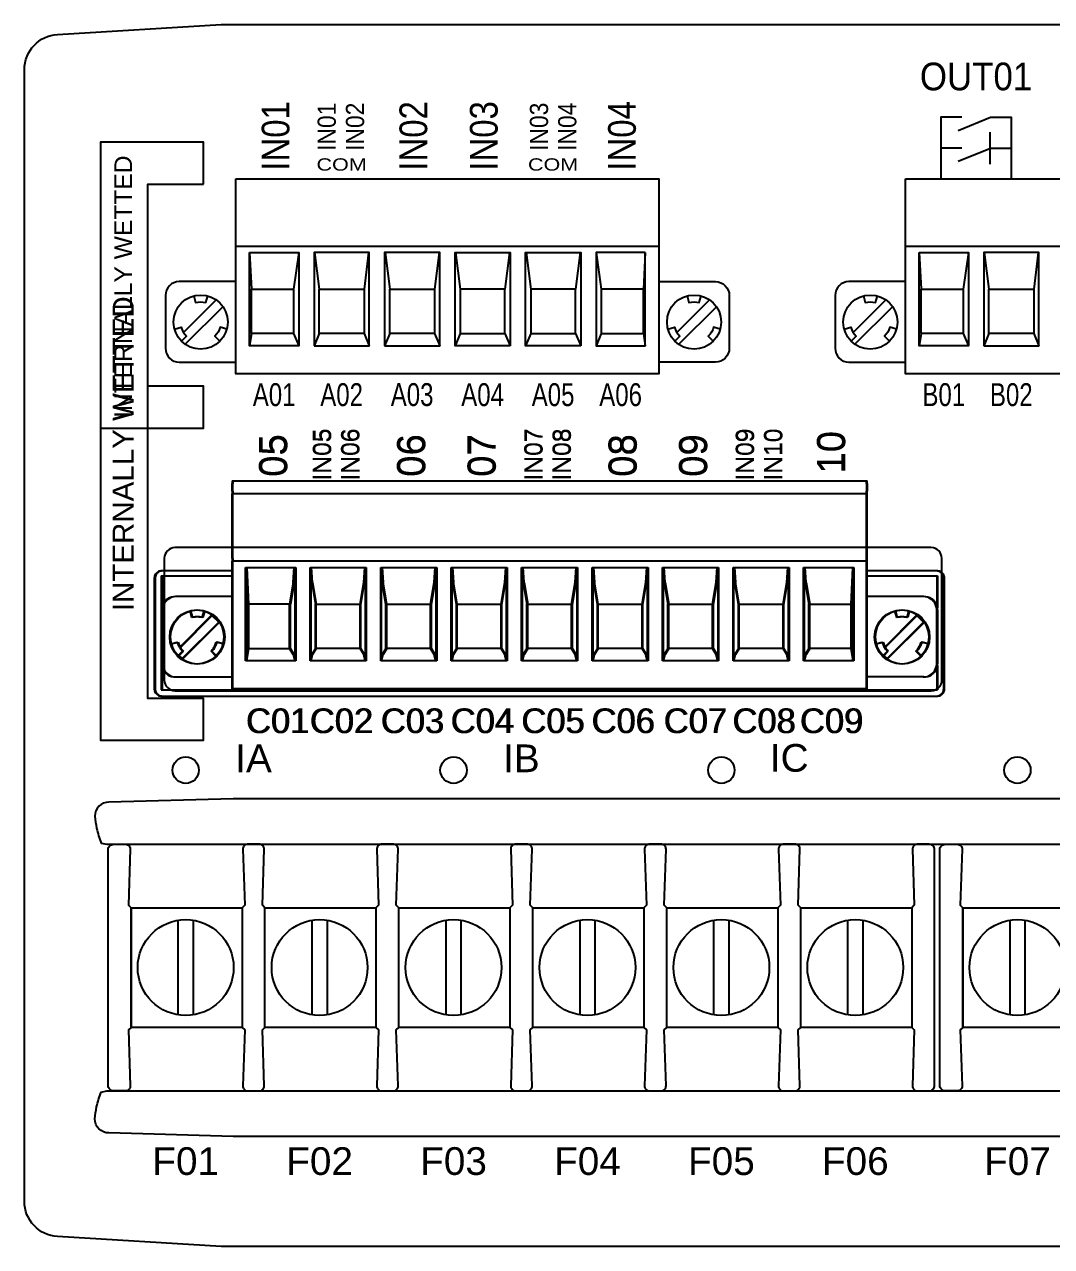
# Model space of a CAD drawing. Extents: x 0.5 to 35.5, y 0.5 to 23.5.
# Drawn here: x 24.722 to 27.636, y 6.378 to 9.848 of the extents above; entities that cross this region are included whole.
import ezdxf
from ezdxf.enums import TextEntityAlignment as Align

# ---------------------------------------------------------------- set-up
doc = ezdxf.new("R2010")
doc.units = 0
doc.header["$MEASUREMENT"] = 0
for name, color, linetype in [('4_1__00__INTERNAL', 7, 'CONTINUOUS'), ('4_2__01__INTERNAL___6__INP', 7, 'CONTINUOUS'), ('4_3__10__EXTERNAL_UNIVERSA', 7, 'CONTINUOUS'), ('4_4__11__EXTERNAL_UNIVERSA', 7, 'CONTINUOUS'), ('6_0_____DWG_', 7, 'CONTINUOUS')]:
    doc.layers.add(name, color=color, linetype=linetype)
doc.styles.add('ARIAL', font='arial.ttf')

msp = doc.modelspace()

# ---------------------------------------------------------------- linework, layer by layer
at = {"layer": '4_1__00__INTERNAL'}
msp.add_lwpolyline([(25.2296, 9.3952), (25.2296, 9.5138), (24.9381, 9.5138), (24.9381, 8.7022), (25.2296, 8.7022), (25.2296, 8.8208), (25.0718, 8.8208), (25.0718, 9.3952), (25.2296, 9.3952)], dxfattribs=at)
msp.add_lwpolyline([(27.3251, 7.9864), (27.3251, 8.3328, 0.39801), (27.2951, 8.3628), (25.1488, 8.3628, 0.414214), (25.1188, 8.3328), (25.1188, 7.9864, 0.414214), (25.1488, 7.9565), (27.2951, 7.9565, 0.414214), (27.3251, 7.9864, -4.153663)], format="xyb", dxfattribs=at)
at = {"layer": '4_2__01__INTERNAL___6__INP'}
for points in [[(25.2296, 9.3952), (25.2296, 9.5138), (24.9381, 9.5138), (24.9381, 7.8159), (25.2296, 7.8159), (25.2296, 7.9345), (25.0718, 7.9345), (25.0718, 9.3952), (25.2296, 9.3952)], [(25.3109, 8.5528), (25.3109, 8.5453)], [(25.3109, 8.5528), (27.1109, 8.5528)], [(25.3109, 8.5233), (25.3109, 8.5453)], [(27.1109, 8.5453), (27.1109, 8.5528)], [(27.1109, 8.5453), (27.1109, 8.5233)], [(25.3109, 8.5233), (25.3109, 8.5155)], [(25.3109, 8.3323), (25.3109, 8.5155)], [(27.1109, 8.5155), (25.3109, 8.5155)], [(27.1109, 8.5155), (27.1109, 8.5233)], [(27.1109, 8.3323), (27.1109, 8.5155)], [(25.3109, 8.3323), (25.3109, 8.3245)], [(27.1109, 8.3245), (27.1109, 8.3323)], [(25.1103, 8.2965), (25.1073, 8.2962), (25.1045, 8.2956), (25.1019, 8.2946), (25.0994, 8.2932), (25.0972, 8.2915), (25.0952, 8.2896), (25.0935, 8.2873), (25.0922, 8.2849), (25.0911, 8.2822), (25.0905, 8.2794), (25.0903, 8.2765)], [(25.3109, 8.2965), (25.1103, 8.2965)], [(25.3109, 7.9623), (25.3109, 8.3245)], [(27.1109, 8.3245), (25.3109, 8.3245)], [(25.3495, 8.3067), (25.4891, 8.3067)], [(25.3495, 8.0417), (25.3495, 8.3067)], [(25.3505, 8.3067), (25.3548, 8.2024)], [(25.4847, 8.2641), (25.4875, 8.3067)], [(25.4891, 8.3067), (25.4891, 8.0417)], [(25.5327, 8.0417), (25.5327, 8.3067)], [(25.5327, 8.3067), (25.6891, 8.3067)], [(25.5371, 8.2641), (25.5343, 8.3067)], [(25.6847, 8.2641), (25.6875, 8.3067)], [(25.6891, 8.3067), (25.6891, 8.0417)], [(25.7327, 8.3067), (25.8891, 8.3067)], [(25.7327, 8.0417), (25.7327, 8.3067)], [(25.7343, 8.3067), (25.7371, 8.2641)], [(25.8847, 8.2641), (25.8875, 8.3067)], [(25.8891, 8.3067), (25.8891, 8.0417)], [(25.9327, 8.3067), (26.0891, 8.3067)], [(25.9327, 8.0417), (25.9327, 8.3067)], [(25.9343, 8.3067), (25.9371, 8.2641)], [(26.0847, 8.2641), (26.0875, 8.3067)], [(26.0891, 8.3067), (26.0891, 8.0417)], [(26.1327, 8.0417), (26.1327, 8.3067)], [(26.1327, 8.3067), (26.2891, 8.3067)], [(26.1371, 8.2641), (26.1343, 8.3067)], [(26.2847, 8.2641), (26.2875, 8.3067)], [(26.2891, 8.3067), (26.2891, 8.0417)], [(26.3327, 8.3067), (26.4891, 8.3067)], [(26.3327, 8.0417), (26.3327, 8.3067)], [(26.3343, 8.3067), (26.3371, 8.2641)], [(26.4847, 8.2641), (26.4875, 8.3067)], [(26.4891, 8.3067), (26.4891, 8.0417)], [(26.5327, 8.0417), (26.5327, 8.3067)], [(26.5327, 8.3067), (26.6891, 8.3067)], [(26.5371, 8.2641), (26.5343, 8.3067)], [(26.6847, 8.2641), (26.6875, 8.3067)], [(26.6891, 8.3067), (26.6891, 8.0417)], [(26.7327, 8.3067), (26.8891, 8.3067)], [(26.7327, 8.0417), (26.7327, 8.3067)], [(26.7343, 8.3067), (26.7371, 8.2641)], [(26.8847, 8.2641), (26.8875, 8.3067)], [(26.8891, 8.3067), (26.8891, 8.0417)], [(26.9327, 8.0417), (26.9327, 8.3067)], [(26.9327, 8.3067), (27.0723, 8.3067)], [(26.9371, 8.2641), (26.9343, 8.3067)], [(27.0713, 8.3067), (27.067, 8.2024)], [(27.0723, 8.3067), (27.0723, 8.0417)], [(27.1109, 7.9623), (27.1109, 8.3245)], [(27.3103, 8.2965), (27.1109, 8.2965)], [(27.3303, 8.2765), (27.3301, 8.2794), (27.3294, 8.2822), (27.3284, 8.2849), (27.3271, 8.2873), (27.3254, 8.2896), (27.3234, 8.2915), (27.3212, 8.2932), (27.3187, 8.2946), (27.3161, 8.2956), (27.3133, 8.2962), (27.3103, 8.2965)], [(25.0903, 8.2765), (25.0903, 7.9614)], [(25.1103, 8.2832), (25.1103, 7.9592)], [(25.1103, 8.2832), (25.3109, 8.2832)], [(25.4847, 8.2641), (25.4743, 8.2024)], [(25.5371, 8.2641), (25.5475, 8.2024)], [(25.6743, 8.2024), (25.6847, 8.2641)], [(25.7475, 8.2024), (25.7371, 8.2641)], [(25.8743, 8.2024), (25.8847, 8.2641)], [(25.9475, 8.2024), (25.9371, 8.2641)], [(26.0743, 8.2024), (26.0847, 8.2641)], [(26.1371, 8.2641), (26.1475, 8.2024)], [(26.2743, 8.2024), (26.2847, 8.2641)], [(26.3475, 8.2024), (26.3371, 8.2641)], [(26.4743, 8.2024), (26.4847, 8.2641)], [(26.5371, 8.2641), (26.5475, 8.2024)], [(26.6743, 8.2024), (26.6847, 8.2641)], [(26.7475, 8.2024), (26.7371, 8.2641)], [(26.8743, 8.2024), (26.8847, 8.2641)], [(26.9371, 8.2641), (26.9475, 8.2024)], [(27.1109, 8.2832), (27.3103, 8.2832)], [(27.3103, 8.2832), (27.3103, 8.1914)], [(27.3303, 7.9614), (27.3303, 8.2765)], [(25.1503, 8.2239), (25.1445, 8.2234), (25.1389, 8.2222), (25.1337, 8.2202), (25.1288, 8.2175), (25.1244, 8.2142), (25.1206, 8.2103), (25.1172, 8.2059), (25.1146, 8.2011), (25.1126, 8.1959), (25.1113, 8.1903), (25.1109, 8.1845)], [(25.3109, 8.2239), (25.1503, 8.2239)], [(25.3548, 8.2024), (25.3548, 8.0764)], [(25.4743, 8.2024), (25.3548, 8.2024)], [(25.4743, 8.0764), (25.4743, 8.2024)], [(25.5475, 8.2024), (25.6743, 8.2024)], [(25.5475, 8.0764), (25.5475, 8.2024)], [(25.6743, 8.0764), (25.6743, 8.2024)], [(25.7475, 8.2024), (25.8743, 8.2024)], [(25.7475, 8.0764), (25.7475, 8.2024)], [(25.8743, 8.0764), (25.8743, 8.2024)], [(25.9475, 8.2024), (26.0743, 8.2024)], [(25.9475, 8.0764), (25.9475, 8.2024)], [(26.0743, 8.0764), (26.0743, 8.2024)], [(26.1475, 8.2024), (26.2743, 8.2024)], [(26.1475, 8.0764), (26.1475, 8.2024)], [(26.2743, 8.0764), (26.2743, 8.2024)], [(26.3475, 8.2024), (26.4743, 8.2024)], [(26.3475, 8.0764), (26.3475, 8.2024)], [(26.4743, 8.0764), (26.4743, 8.2024)], [(26.5475, 8.2024), (26.6743, 8.2024)], [(26.5475, 8.0764), (26.5475, 8.2024)], [(26.6743, 8.0764), (26.6743, 8.2024)], [(26.7475, 8.2024), (26.8743, 8.2024)], [(26.7475, 8.0764), (26.7475, 8.2024)], [(26.8743, 8.0764), (26.8743, 8.2024)], [(26.9475, 8.2024), (27.067, 8.2024)], [(26.9475, 8.0764), (26.9475, 8.2024)], [(27.067, 8.2024), (27.067, 8.0764)], [(27.2715, 8.2239), (27.1109, 8.2239)], [(27.3109, 8.1845), (27.3105, 8.1903), (27.3092, 8.1959), (27.3072, 8.2011), (27.3046, 8.2059), (27.3012, 8.2103), (27.2974, 8.2142), (27.293, 8.2175), (27.2881, 8.2202), (27.2829, 8.2222), (27.2774, 8.2234), (27.2715, 8.2239)], [(25.1109, 8.1845), (25.1109, 8.0349)], [(25.162, 8.0797), (25.2531, 8.1708), (25.2733, 8.1508), (25.1685, 8.0475), (25.158, 8.0562)], [(25.191, 8.1833), (25.1961, 8.1645)], [(25.2257, 8.1642), (25.223, 8.1649), (25.2204, 8.1654), (25.2177, 8.1658), (25.215, 8.1661), (25.2123, 8.1662), (25.2096, 8.1662), (25.2068, 8.1661), (25.2041, 8.1658), (25.2014, 8.1654), (25.1988, 8.1649), (25.1961, 8.1642)], [(25.2308, 8.1833), (25.2257, 8.1644)], [(27.162, 8.0797), (27.2531, 8.1708), (27.2733, 8.1508), (27.1685, 8.0475), (27.158, 8.0562)], [(27.191, 8.1833), (27.1961, 8.1645)], [(27.2257, 8.1642), (27.223, 8.1649), (27.2204, 8.1654), (27.2177, 8.1658), (27.215, 8.1661), (27.2123, 8.1662), (27.2096, 8.1662), (27.2068, 8.1661), (27.2041, 8.1658), (27.2014, 8.1654), (27.1988, 8.1649), (27.1961, 8.1642)], [(27.2308, 8.1833), (27.2257, 8.1644)], [(27.3109, 8.0349), (27.3109, 8.1845)], [(25.1367, 8.0892), (25.1556, 8.0943)], [(25.1558, 8.0943), (25.1565, 8.0917), (25.1574, 8.0891), (25.1584, 8.0866), (25.1596, 8.0842), (25.1608, 8.0818), (25.1622, 8.0794), (25.1636, 8.0771), (25.1652, 8.0749), (25.1669, 8.0728), (25.1686, 8.0707), (25.1705, 8.0688)], [(25.2513, 8.0688), (25.2532, 8.0707), (25.2549, 8.0728), (25.2566, 8.0749), (25.2582, 8.0771), (25.2597, 8.0794), (25.261, 8.0817), (25.2622, 8.0842), (25.2634, 8.0866), (25.2644, 8.0891), (25.2653, 8.0917), (25.266, 8.0943)], [(25.2851, 8.0892), (25.2663, 8.0943)], [(27.1367, 8.0892), (27.1556, 8.0943)], [(27.1558, 8.0943), (27.1565, 8.0917), (27.1574, 8.0891), (27.1584, 8.0866), (27.1596, 8.0842), (27.1608, 8.0818), (27.1622, 8.0794), (27.1636, 8.0771), (27.1652, 8.0749), (27.1669, 8.0728), (27.1686, 8.0707), (27.1705, 8.0688)], [(27.2513, 8.0688), (27.2532, 8.0707), (27.2549, 8.0728), (27.2566, 8.0749), (27.2582, 8.0771), (27.2597, 8.0794), (27.261, 8.0817), (27.2622, 8.0842), (27.2634, 8.0866), (27.2644, 8.0891), (27.2653, 8.0917), (27.266, 8.0943)], [(27.2851, 8.0892), (27.2663, 8.0943)], [(25.1566, 8.0548), (25.1704, 8.0686)], [(25.2652, 8.0548), (25.2514, 8.0686)], [(25.3548, 8.0764), (25.3495, 8.0417)], [(25.3548, 8.0764), (25.4743, 8.0764)], [(25.4847, 8.0598), (25.4743, 8.0764)], [(25.4847, 8.0598), (25.4891, 8.0417)], [(25.5327, 8.0417), (25.5371, 8.0598)], [(25.5475, 8.0764), (25.5371, 8.0598)], [(25.6743, 8.0764), (25.5475, 8.0764)], [(25.6847, 8.0598), (25.6743, 8.0764)], [(25.6891, 8.0417), (25.6847, 8.0598)], [(25.7327, 8.0417), (25.7371, 8.0598)], [(25.7475, 8.0764), (25.7371, 8.0598)], [(25.8743, 8.0764), (25.7475, 8.0764)], [(25.8847, 8.0598), (25.8743, 8.0764)], [(25.8891, 8.0417), (25.8847, 8.0598)], [(25.9327, 8.0417), (25.9371, 8.0598)], [(25.9475, 8.0764), (25.9371, 8.0598)], [(26.0743, 8.0764), (25.9475, 8.0764)], [(26.0847, 8.0598), (26.0743, 8.0764)], [(26.0891, 8.0417), (26.0847, 8.0598)], [(26.1327, 8.0417), (26.1371, 8.0598)], [(26.1475, 8.0764), (26.1371, 8.0598)], [(26.2743, 8.0764), (26.1475, 8.0764)], [(26.2847, 8.0598), (26.2743, 8.0764)], [(26.2891, 8.0417), (26.2847, 8.0598)], [(26.3327, 8.0417), (26.3371, 8.0598)], [(26.3475, 8.0764), (26.3371, 8.0598)], [(26.4743, 8.0764), (26.3475, 8.0764)], [(26.4847, 8.0598), (26.4743, 8.0764)], [(26.4891, 8.0417), (26.4847, 8.0598)], [(26.5327, 8.0417), (26.5371, 8.0598)], [(26.5475, 8.0764), (26.5371, 8.0598)], [(26.6743, 8.0764), (26.5475, 8.0764)], [(26.6847, 8.0598), (26.6743, 8.0764)], [(26.6891, 8.0417), (26.6847, 8.0598)], [(26.7327, 8.0417), (26.7371, 8.0598)], [(26.7475, 8.0764), (26.7371, 8.0598)], [(26.8743, 8.0764), (26.7475, 8.0764)], [(26.8847, 8.0598), (26.8743, 8.0764)], [(26.8891, 8.0417), (26.8847, 8.0598)], [(26.9327, 8.0417), (26.9371, 8.0598)], [(26.9475, 8.0764), (26.9371, 8.0598)], [(27.067, 8.0764), (26.9475, 8.0764)], [(27.067, 8.0764), (27.0723, 8.0417)], [(27.1566, 8.0548), (27.1704, 8.0686)], [(27.2652, 8.0548), (27.2514, 8.0686)], [(25.1109, 8.0349), (25.1113, 8.0291), (25.1126, 8.0235), (25.1146, 8.0183), (25.1172, 8.0135), (25.1206, 8.0091), (25.1244, 8.0052), (25.1288, 8.0019), (25.1337, 7.9992), (25.1389, 7.9972), (25.1445, 7.996), (25.1503, 7.9955)], [(25.4891, 8.0417), (25.3495, 8.0417)], [(25.6891, 8.0417), (25.5327, 8.0417)], [(25.8891, 8.0417), (25.7327, 8.0417)], [(26.0891, 8.0417), (25.9327, 8.0417)], [(26.2891, 8.0417), (26.1327, 8.0417)], [(26.4891, 8.0417), (26.3327, 8.0417)], [(26.6891, 8.0417), (26.5327, 8.0417)], [(26.8891, 8.0417), (26.7327, 8.0417)], [(27.0723, 8.0417), (26.9327, 8.0417)], [(27.2715, 7.9955), (27.2774, 7.996), (27.2829, 7.9972), (27.2881, 7.9992), (27.293, 8.0019), (27.2974, 8.0052), (27.3012, 8.0091), (27.3046, 8.0135), (27.3072, 8.0183), (27.3092, 8.0235), (27.3105, 8.0291), (27.3109, 8.0349)], [(27.3103, 8.028), (27.3103, 7.9592)], [(25.1503, 7.9955), (25.3109, 7.9955)], [(27.2715, 7.9955), (27.1109, 7.9955)], [(25.0903, 7.9614), (25.0905, 7.9585), (25.0911, 7.9557), (25.0922, 7.953), (25.0935, 7.9506), (25.0952, 7.9483), (25.0972, 7.9464), (25.0994, 7.9447), (25.1019, 7.9433), (25.1045, 7.9423), (25.1073, 7.9417), (25.1103, 7.9415)], [(25.1103, 7.9592), (27.3103, 7.9592)], [(27.1109, 7.9623), (25.3109, 7.9623)], [(27.3103, 7.9415), (27.3133, 7.9417), (27.3161, 7.9423), (27.3187, 7.9433), (27.3212, 7.9447), (27.3234, 7.9464), (27.3254, 7.9483), (27.3271, 7.9506), (27.3284, 7.953), (27.3294, 7.9557), (27.3301, 7.9585), (27.3303, 7.9614)], [(25.1103, 7.9415), (27.3103, 7.9415)]]:
    msp.add_lwpolyline(points, dxfattribs=at)
for centre in [(25.2109, 8.1091), (27.2109, 8.1091)]:
    msp.add_circle(centre, 0.0768, dxfattribs=at)
at = {"layer": '4_3__10__EXTERNAL_UNIVERSA'}
msp.add_lwpolyline([(27.3251, 7.9864), (27.3251, 8.3328, 0.39801), (27.2951, 8.3628), (25.1488, 8.3628, 0.414214), (25.1188, 8.3328), (25.1188, 7.9864, 0.414214), (25.1488, 7.9565), (27.2951, 7.9565, 0.414214), (27.3251, 7.9864, -4.153663)], format="xyb", dxfattribs=at)
at = {"layer": '4_4__11__EXTERNAL_UNIVERSA'}
for points in [[(25.3134, 8.5528), (27.1134, 8.5528)], [(25.3134, 8.5528), (25.3134, 8.5453)], [(25.3134, 8.5233), (25.3134, 8.5453)], [(27.1134, 8.5453), (27.1134, 8.5528)], [(27.1134, 8.5453), (27.1134, 8.5233)], [(25.3134, 8.5233), (25.3134, 8.5155)], [(27.1134, 8.5155), (25.3134, 8.5155)], [(25.3134, 8.3323), (25.3134, 8.5155)], [(27.1134, 8.5155), (27.1134, 8.5233)], [(27.1134, 8.3323), (27.1134, 8.5155)], [(25.3134, 8.3323), (25.3134, 8.3245)], [(27.1134, 8.3245), (27.1134, 8.3323)], [(25.1128, 8.2965), (25.1098, 8.2962), (25.107, 8.2956), (25.1044, 8.2946), (25.1019, 8.2932), (25.0997, 8.2915), (25.0977, 8.2896), (25.096, 8.2873), (25.0947, 8.2849), (25.0936, 8.2822), (25.093, 8.2794), (25.0928, 8.2765)], [(25.3134, 8.2965), (25.1128, 8.2965)], [(27.1134, 8.3245), (25.3134, 8.3245)], [(25.3134, 7.9623), (25.3134, 8.3245)], [(25.352, 8.0417), (25.352, 8.3067)], [(25.352, 8.3067), (25.4916, 8.3067)], [(25.353, 8.3067), (25.3573, 8.2024)], [(25.4872, 8.2641), (25.49, 8.3067)], [(25.4916, 8.3067), (25.4916, 8.0417)], [(25.5352, 8.3067), (25.6916, 8.3067)], [(25.5352, 8.0417), (25.5352, 8.3067)], [(25.5396, 8.2641), (25.5368, 8.3067)], [(25.6872, 8.2641), (25.69, 8.3067)], [(25.6916, 8.3067), (25.6916, 8.0417)], [(25.7352, 8.0417), (25.7352, 8.3067)], [(25.7352, 8.3067), (25.8916, 8.3067)], [(25.7368, 8.3067), (25.7396, 8.2641)], [(25.8872, 8.2641), (25.89, 8.3067)], [(25.8916, 8.3067), (25.8916, 8.0417)], [(25.9352, 8.0417), (25.9352, 8.3067)], [(25.9352, 8.3067), (26.0916, 8.3067)], [(25.9368, 8.3067), (25.9396, 8.2641)], [(26.0872, 8.2641), (26.09, 8.3067)], [(26.0916, 8.3067), (26.0916, 8.0417)], [(26.1352, 8.3067), (26.2916, 8.3067)], [(26.1352, 8.0417), (26.1352, 8.3067)], [(26.1396, 8.2641), (26.1368, 8.3067)], [(26.2872, 8.2641), (26.29, 8.3067)], [(26.2916, 8.3067), (26.2916, 8.0417)], [(26.3352, 8.0417), (26.3352, 8.3067)], [(26.3352, 8.3067), (26.4916, 8.3067)], [(26.3368, 8.3067), (26.3396, 8.2641)], [(26.4872, 8.2641), (26.49, 8.3067)], [(26.4916, 8.3067), (26.4916, 8.0417)], [(26.5352, 8.3067), (26.6916, 8.3067)], [(26.5352, 8.0417), (26.5352, 8.3067)], [(26.5396, 8.2641), (26.5368, 8.3067)], [(26.6872, 8.2641), (26.69, 8.3067)], [(26.6916, 8.3067), (26.6916, 8.0417)], [(26.7352, 8.0417), (26.7352, 8.3067)], [(26.7352, 8.3067), (26.8916, 8.3067)], [(26.7368, 8.3067), (26.7396, 8.2641)], [(26.8872, 8.2641), (26.89, 8.3067)], [(26.8916, 8.3067), (26.8916, 8.0417)], [(26.9352, 8.3067), (27.0748, 8.3067)], [(26.9352, 8.0417), (26.9352, 8.3067)], [(26.9396, 8.2641), (26.9368, 8.3067)], [(27.0738, 8.3067), (27.0695, 8.2024)], [(27.0748, 8.3067), (27.0748, 8.0417)], [(27.1134, 7.9623), (27.1134, 8.3245)], [(27.3128, 8.2965), (27.1134, 8.2965)], [(27.3328, 8.2765), (27.3326, 8.2794), (27.3319, 8.2822), (27.3309, 8.2849), (27.3296, 8.2873), (27.3279, 8.2896), (27.3259, 8.2915), (27.3237, 8.2932), (27.3212, 8.2946), (27.3186, 8.2956), (27.3158, 8.2962), (27.3128, 8.2965)], [(25.0928, 8.2765), (25.0928, 7.9614)], [(25.1128, 8.2832), (25.3134, 8.2832)], [(25.1128, 8.2832), (25.1128, 7.9592)], [(25.4872, 8.2641), (25.4768, 8.2024)], [(25.5396, 8.2641), (25.55, 8.2024)], [(25.6768, 8.2024), (25.6872, 8.2641)], [(25.75, 8.2024), (25.7396, 8.2641)], [(25.8768, 8.2024), (25.8872, 8.2641)], [(25.95, 8.2024), (25.9396, 8.2641)], [(26.0768, 8.2024), (26.0872, 8.2641)], [(26.1396, 8.2641), (26.15, 8.2024)], [(26.2768, 8.2024), (26.2872, 8.2641)], [(26.35, 8.2024), (26.3396, 8.2641)], [(26.4768, 8.2024), (26.4872, 8.2641)], [(26.5396, 8.2641), (26.55, 8.2024)], [(26.6768, 8.2024), (26.6872, 8.2641)], [(26.75, 8.2024), (26.7396, 8.2641)], [(26.8768, 8.2024), (26.8872, 8.2641)], [(26.9396, 8.2641), (26.95, 8.2024)], [(27.1134, 8.2832), (27.3128, 8.2832)], [(27.3128, 8.2832), (27.3128, 8.1914)], [(27.3328, 7.9614), (27.3328, 8.2765)], [(25.1528, 8.2239), (25.147, 8.2234), (25.1414, 8.2222), (25.1362, 8.2202), (25.1313, 8.2175), (25.1269, 8.2142), (25.1231, 8.2103), (25.1197, 8.2059), (25.1171, 8.2011), (25.1151, 8.1959), (25.1138, 8.1903), (25.1134, 8.1845)], [(25.3134, 8.2239), (25.1528, 8.2239)], [(25.4768, 8.2024), (25.3573, 8.2024)], [(25.3573, 8.2024), (25.3573, 8.0764)], [(25.4768, 8.0764), (25.4768, 8.2024)], [(25.55, 8.0764), (25.55, 8.2024)], [(25.55, 8.2024), (25.6768, 8.2024)], [(25.6768, 8.0764), (25.6768, 8.2024)], [(25.75, 8.0764), (25.75, 8.2024)], [(25.75, 8.2024), (25.8768, 8.2024)], [(25.8768, 8.0764), (25.8768, 8.2024)], [(25.95, 8.0764), (25.95, 8.2024)], [(25.95, 8.2024), (26.0768, 8.2024)], [(26.0768, 8.0764), (26.0768, 8.2024)], [(26.15, 8.0764), (26.15, 8.2024)], [(26.15, 8.2024), (26.2768, 8.2024)], [(26.2768, 8.0764), (26.2768, 8.2024)], [(26.35, 8.0764), (26.35, 8.2024)], [(26.35, 8.2024), (26.4768, 8.2024)], [(26.4768, 8.0764), (26.4768, 8.2024)], [(26.55, 8.0764), (26.55, 8.2024)], [(26.55, 8.2024), (26.6768, 8.2024)], [(26.6768, 8.0764), (26.6768, 8.2024)], [(26.75, 8.0764), (26.75, 8.2024)], [(26.75, 8.2024), (26.8768, 8.2024)], [(26.8768, 8.0764), (26.8768, 8.2024)], [(26.95, 8.0764), (26.95, 8.2024)], [(26.95, 8.2024), (27.0695, 8.2024)], [(27.0695, 8.2024), (27.0695, 8.0764)], [(27.274, 8.2239), (27.1134, 8.2239)], [(27.3134, 8.1845), (27.313, 8.1903), (27.3117, 8.1959), (27.3097, 8.2011), (27.3071, 8.2059), (27.3037, 8.2103), (27.2999, 8.2142), (27.2955, 8.2175), (27.2906, 8.2202), (27.2854, 8.2222), (27.2799, 8.2234), (27.274, 8.2239)], [(25.1134, 8.1845), (25.1134, 8.0349)], [(25.1645, 8.0797), (25.2556, 8.1708), (25.2758, 8.1508), (25.171, 8.0475), (25.1605, 8.0562)], [(25.1935, 8.1833), (25.1986, 8.1645)], [(25.2282, 8.1642), (25.2255, 8.1649), (25.2229, 8.1654), (25.2202, 8.1658), (25.2175, 8.1661), (25.2148, 8.1662), (25.2121, 8.1662), (25.2093, 8.1661), (25.2066, 8.1658), (25.2039, 8.1654), (25.2013, 8.1649), (25.1986, 8.1642)], [(25.2333, 8.1833), (25.2282, 8.1644)], [(27.1645, 8.0797), (27.2556, 8.1708), (27.2758, 8.1508), (27.171, 8.0475), (27.1605, 8.0562)], [(27.1935, 8.1833), (27.1986, 8.1645)], [(27.2282, 8.1642), (27.2255, 8.1649), (27.2229, 8.1654), (27.2202, 8.1658), (27.2175, 8.1661), (27.2148, 8.1662), (27.2121, 8.1662), (27.2093, 8.1661), (27.2066, 8.1658), (27.2039, 8.1654), (27.2013, 8.1649), (27.1986, 8.1642)], [(27.2333, 8.1833), (27.2282, 8.1644)], [(27.3134, 8.0349), (27.3134, 8.1845)], [(25.1392, 8.0892), (25.1581, 8.0943)], [(25.1583, 8.0943), (25.159, 8.0917), (25.1599, 8.0891), (25.1609, 8.0866), (25.1621, 8.0842), (25.1633, 8.0818), (25.1647, 8.0794), (25.1661, 8.0771), (25.1677, 8.0749), (25.1694, 8.0728), (25.1711, 8.0707), (25.173, 8.0688)], [(25.2538, 8.0688), (25.2557, 8.0707), (25.2574, 8.0728), (25.2591, 8.0749), (25.2607, 8.0771), (25.2622, 8.0794), (25.2635, 8.0817), (25.2647, 8.0842), (25.2659, 8.0866), (25.2669, 8.0891), (25.2678, 8.0917), (25.2685, 8.0943)], [(25.2876, 8.0892), (25.2688, 8.0943)], [(27.1392, 8.0892), (27.1581, 8.0943)], [(27.1583, 8.0943), (27.159, 8.0917), (27.1599, 8.0891), (27.1609, 8.0866), (27.1621, 8.0842), (27.1633, 8.0818), (27.1647, 8.0794), (27.1661, 8.0771), (27.1677, 8.0749), (27.1694, 8.0728), (27.1711, 8.0707), (27.173, 8.0688)], [(27.2538, 8.0688), (27.2557, 8.0707), (27.2574, 8.0728), (27.2591, 8.0749), (27.2607, 8.0771), (27.2622, 8.0794), (27.2635, 8.0817), (27.2647, 8.0842), (27.2659, 8.0866), (27.2669, 8.0891), (27.2678, 8.0917), (27.2685, 8.0943)], [(27.2876, 8.0892), (27.2688, 8.0943)], [(25.1591, 8.0548), (25.1729, 8.0686)], [(25.2677, 8.0548), (25.2539, 8.0686)], [(25.3573, 8.0764), (25.352, 8.0417)], [(25.3573, 8.0764), (25.4768, 8.0764)], [(25.4872, 8.0598), (25.4768, 8.0764)], [(25.4872, 8.0598), (25.4916, 8.0417)], [(25.5352, 8.0417), (25.5396, 8.0598)], [(25.55, 8.0764), (25.5396, 8.0598)], [(25.6768, 8.0764), (25.55, 8.0764)], [(25.6872, 8.0598), (25.6768, 8.0764)], [(25.6916, 8.0417), (25.6872, 8.0598)], [(25.7352, 8.0417), (25.7396, 8.0598)], [(25.75, 8.0764), (25.7396, 8.0598)], [(25.8768, 8.0764), (25.75, 8.0764)], [(25.8872, 8.0598), (25.8768, 8.0764)], [(25.8916, 8.0417), (25.8872, 8.0598)], [(25.9352, 8.0417), (25.9396, 8.0598)], [(25.95, 8.0764), (25.9396, 8.0598)], [(26.0768, 8.0764), (25.95, 8.0764)], [(26.0872, 8.0598), (26.0768, 8.0764)], [(26.0916, 8.0417), (26.0872, 8.0598)], [(26.1352, 8.0417), (26.1396, 8.0598)], [(26.15, 8.0764), (26.1396, 8.0598)], [(26.2768, 8.0764), (26.15, 8.0764)], [(26.2872, 8.0598), (26.2768, 8.0764)], [(26.2916, 8.0417), (26.2872, 8.0598)], [(26.3352, 8.0417), (26.3396, 8.0598)], [(26.35, 8.0764), (26.3396, 8.0598)], [(26.4768, 8.0764), (26.35, 8.0764)], [(26.4872, 8.0598), (26.4768, 8.0764)], [(26.4916, 8.0417), (26.4872, 8.0598)], [(26.5352, 8.0417), (26.5396, 8.0598)], [(26.55, 8.0764), (26.5396, 8.0598)], [(26.6768, 8.0764), (26.55, 8.0764)], [(26.6872, 8.0598), (26.6768, 8.0764)], [(26.6916, 8.0417), (26.6872, 8.0598)], [(26.7352, 8.0417), (26.7396, 8.0598)], [(26.75, 8.0764), (26.7396, 8.0598)], [(26.8768, 8.0764), (26.75, 8.0764)], [(26.8872, 8.0598), (26.8768, 8.0764)], [(26.8916, 8.0417), (26.8872, 8.0598)], [(26.9352, 8.0417), (26.9396, 8.0598)], [(26.95, 8.0764), (26.9396, 8.0598)], [(27.0695, 8.0764), (26.95, 8.0764)], [(27.0695, 8.0764), (27.0748, 8.0417)], [(27.1591, 8.0548), (27.1729, 8.0686)], [(27.2677, 8.0548), (27.2539, 8.0686)], [(25.1134, 8.0349), (25.1138, 8.0291), (25.1151, 8.0235), (25.1171, 8.0183), (25.1197, 8.0135), (25.1231, 8.0091), (25.1269, 8.0052), (25.1313, 8.0019), (25.1362, 7.9992), (25.1414, 7.9972), (25.147, 7.996), (25.1528, 7.9955)], [(25.4916, 8.0417), (25.352, 8.0417)], [(25.6916, 8.0417), (25.5352, 8.0417)], [(25.8916, 8.0417), (25.7352, 8.0417)], [(26.0916, 8.0417), (25.9352, 8.0417)], [(26.2916, 8.0417), (26.1352, 8.0417)], [(26.4916, 8.0417), (26.3352, 8.0417)], [(26.6916, 8.0417), (26.5352, 8.0417)], [(26.8916, 8.0417), (26.7352, 8.0417)], [(27.0748, 8.0417), (26.9352, 8.0417)], [(27.274, 7.9955), (27.2799, 7.996), (27.2854, 7.9972), (27.2906, 7.9992), (27.2955, 8.0019), (27.2999, 8.0052), (27.3037, 8.0091), (27.3071, 8.0135), (27.3097, 8.0183), (27.3117, 8.0235), (27.313, 8.0291), (27.3134, 8.0349)], [(27.3128, 8.028), (27.3128, 7.9592)], [(25.1528, 7.9955), (25.3134, 7.9955)], [(27.274, 7.9955), (27.1134, 7.9955)], [(25.0928, 7.9614), (25.093, 7.9585), (25.0936, 7.9557), (25.0947, 7.953), (25.096, 7.9506), (25.0977, 7.9483), (25.0997, 7.9464), (25.1019, 7.9447), (25.1044, 7.9433), (25.107, 7.9423), (25.1098, 7.9417), (25.1128, 7.9415)], [(25.1128, 7.9592), (27.3128, 7.9592)], [(27.1134, 7.9623), (25.3134, 7.9623)], [(27.3128, 7.9415), (27.3158, 7.9417), (27.3186, 7.9423), (27.3212, 7.9433), (27.3237, 7.9447), (27.3259, 7.9464), (27.3279, 7.9483), (27.3296, 7.9506), (27.3309, 7.953), (27.3319, 7.9557), (27.3326, 7.9585), (27.3328, 7.9614)], [(25.1128, 7.9415), (27.3128, 7.9415)]]:
    msp.add_lwpolyline(points, dxfattribs=at)
for centre in [(25.2134, 8.1091), (27.2134, 8.1091)]:
    msp.add_circle(centre, 0.0768, dxfattribs=at)
at = {"layer": '6_0_____DWG_', "flags": 128}
msp.add_lwpolyline([(25.28, 9.8483), (32.7839, 9.8483), (32.79, 9.8481), (33.2481, 9.8201, -0.396433), (33.3419, 9.7204), (33.3419, 6.5063, -0.396433), (33.2481, 6.4065), (32.7839, 6.3783), (25.28, 6.3783), (24.8158, 6.4065, -0.396665), (24.7219, 6.5063), (24.7219, 9.7204, -0.396433), (24.8158, 9.8201)], format="xyb", close=True, dxfattribs=at)
at = {"layer": '6_0_____DWG_'}
for points in [[(27.3816, 9.5847), (27.322, 9.5847), (27.322, 9.5847), (27.322, 9.4097)], [(27.3716, 9.5472), (27.4626, 9.5847), (27.522, 9.5847), (27.522, 9.4972)], [(27.4625, 9.4517), (27.4625, 9.5427)], [(27.3816, 9.4972), (27.322, 9.4972)], [(27.3716, 9.4597), (27.4626, 9.4972)], [(27.4626, 9.4972), (27.522, 9.4972), (27.522, 9.4097)], [(25.3219, 9.2186), (26.5219, 9.2186)], [(25.3606, 9.2009), (25.3658, 9.0965)], [(25.5002, 9.2009), (25.4854, 9.0965)], [(25.5453, 9.2009), (25.5585, 9.0965)], [(25.6986, 9.2009), (25.6854, 9.0965)], [(25.7453, 9.2009), (25.7585, 9.0965)], [(25.8986, 9.2009), (25.8854, 9.0965)], [(25.9453, 9.2009), (25.9585, 9.0965)], [(26.0986, 9.2009), (26.0854, 9.0965)], [(26.1453, 9.2009), (26.1585, 9.0965)], [(26.2986, 9.2009), (26.2854, 9.0965)], [(26.3437, 9.2009), (26.3585, 9.0965)], [(26.4833, 9.2009), (26.478, 9.0965)], [(26.6656, 9.0664), (26.573, 8.9738)], [(27.1657, 9.0664), (27.0731, 8.9738)], [(26.6851, 9.0469), (26.5783, 8.9401)], [(27.1852, 9.0469), (27.0784, 8.9401)], [(25.3658, 8.9705), (25.3606, 8.9358)], [(25.4854, 8.9705), (25.5002, 8.9358)], [(25.5585, 8.9705), (25.5437, 8.9358)], [(25.6854, 8.9705), (25.7002, 8.9358)], [(25.7585, 8.9705), (25.7437, 8.9358)], [(25.8854, 8.9705), (25.9002, 8.9358)], [(25.9585, 8.9705), (25.9437, 8.9358)], [(26.0854, 8.9705), (26.1002, 8.9358)], [(26.1585, 8.9705), (26.1437, 8.9358)], [(26.2854, 8.9705), (26.3002, 8.9358)], [(26.3585, 8.9705), (26.3437, 8.9358)], [(26.478, 8.9705), (26.4833, 8.9358)], [(25.1574, 7.3047), (25.1574, 7.0363)], [(25.2014, 7.0363), (25.2014, 7.3047)], [(25.5374, 7.3047), (25.5374, 7.0363)], [(25.5814, 7.0363), (25.5814, 7.3047)], [(25.9174, 7.3047), (25.9174, 7.0363)], [(25.9614, 7.0363), (25.9614, 7.3047)], [(26.2974, 7.3047), (26.2974, 7.0363)], [(26.3414, 7.0363), (26.3414, 7.3047)], [(26.6774, 7.3047), (26.6774, 7.0363)], [(26.7214, 7.0363), (26.7214, 7.3047)], [(27.0574, 7.3047), (27.0574, 7.0363)], [(27.1014, 7.0363), (27.1014, 7.3047)], [(27.5174, 7.3047), (27.5174, 7.0363)], [(27.5614, 7.0363), (27.5614, 7.3047)]]:
    msp.add_lwpolyline(points, dxfattribs=at)
for points in [[(25.3219, 9.4097), (26.5219, 9.4097), (26.5219, 8.8564), (25.3219, 8.8564)], [(27.222, 9.4097), (30.022, 9.4097), (30.022, 8.8564), (27.222, 8.8564)], [(25.3606, 9.2009), (25.5002, 9.2009), (25.5002, 8.9358), (25.3606, 8.9358)], [(25.5437, 8.9358), (25.7002, 8.9358), (25.7002, 9.2009), (25.5437, 9.2009)], [(25.7437, 8.9358), (25.9002, 8.9358), (25.9002, 9.2009), (25.7437, 9.2009)], [(26.1002, 8.9358), (25.9437, 8.9358), (25.9437, 9.2009), (26.1002, 9.2009)], [(26.3002, 8.9358), (26.1437, 8.9358), (26.1437, 9.2009), (26.3002, 9.2009)], [(26.4833, 9.2009), (26.3437, 9.2009), (26.3437, 8.9358), (26.4833, 8.9358)], [(27.2607, 9.2009), (27.4003, 9.2009), (27.4003, 8.9358), (27.2607, 8.9358)], [(27.4438, 8.9358), (27.6003, 8.9358), (27.6003, 9.2009), (27.4438, 9.2009)], [(25.3658, 9.0965), (25.4854, 9.0965), (25.4854, 8.9705), (25.3658, 8.9705)], [(25.5585, 9.0965), (25.6854, 9.0965), (25.6854, 8.9705), (25.5585, 8.9705)], [(25.7585, 9.0965), (25.8854, 9.0965), (25.8854, 8.9705), (25.7585, 8.9705)], [(26.0854, 9.0965), (25.9585, 9.0965), (25.9585, 8.9705), (26.0854, 8.9705)], [(26.2854, 9.0965), (26.1585, 9.0965), (26.1585, 8.9705), (26.2854, 8.9705)], [(26.478, 9.0965), (26.3585, 9.0965), (26.3585, 8.9705), (26.478, 8.9705)], [(27.2659, 9.0965), (27.3855, 9.0965), (27.3855, 8.9705), (27.2659, 8.9705)], [(27.4586, 9.0965), (27.5855, 9.0965), (27.5855, 8.9705), (27.4586, 8.9705)], [(25.0244, 7.3405), (25.3394, 7.3405), (25.3394, 7.0005), (25.0244, 7.0005)], [(25.4044, 7.3405), (25.7194, 7.3405), (25.7194, 7.0005), (25.4044, 7.0005)], [(25.7844, 7.3405), (26.0994, 7.3405), (26.0994, 7.0005), (25.7844, 7.0005)], [(26.1644, 7.3405), (26.4794, 7.3405), (26.4794, 7.0005), (26.1644, 7.0005)], [(26.5444, 7.3405), (26.8594, 7.3405), (26.8594, 7.0005), (26.5444, 7.0005)], [(26.9244, 7.3405), (27.2394, 7.3405), (27.2394, 7.0005), (26.9244, 7.0005)], [(27.3844, 7.3405), (27.6994, 7.3405), (27.6994, 7.0005), (27.3844, 7.0005)]]:
    msp.add_lwpolyline(points, close=True, dxfattribs=at)
at = {"layer": '6_0_____DWG_', "flags": 128}
for points in [[(27.222, 9.2186), (30.022, 9.2186)], [(27.2607, 9.2009), (27.2659, 9.0965)], [(27.4003, 9.2009), (27.3855, 9.0965)], [(27.4454, 9.2009), (27.4586, 9.0965)], [(27.5987, 9.2009), (27.5855, 9.0965)], [(25.2656, 9.0664), (25.173, 8.9738)], [(25.2851, 9.0469), (25.1783, 8.9401)], [(27.2659, 8.9705), (27.2607, 8.9358)], [(27.3855, 8.9705), (27.4003, 8.9358)], [(27.4586, 8.9705), (27.4438, 8.9358)], [(27.5855, 8.9705), (27.6003, 8.9358)]]:
    msp.add_lwpolyline(points, dxfattribs=at)
for points in [[(25.3219, 9.118), (25.1613, 9.118, 0.414214), (25.1219, 9.0786), (25.1219, 8.929, 0.414214), (25.1613, 8.8896), (25.3219, 8.8896)], [(25.1478, 8.9833), (25.1668, 8.9885, 0.131615), (25.1815, 8.9629), (25.1677, 8.9489)]]:
    msp.add_lwpolyline(points, format="xyb", dxfattribs=at)
at = {"layer": '6_0_____DWG_'}
for points in [[(26.5219, 9.118), (26.6826, 9.118, -0.414214), (26.7219, 9.0786), (26.7219, 8.929, -0.414214), (26.6826, 8.8896), (26.5219, 8.8896)], [(27.222, 9.118), (27.0614, 9.118, 0.414214), (27.022, 9.0786), (27.022, 8.929, 0.414214), (27.0614, 8.8896), (27.222, 8.8896)], [(25.2021, 9.0774), (25.2071, 9.0584, -0.131863), (25.2367, 9.0584), (25.2418, 9.0774)], [(26.6021, 9.0774), (26.6071, 9.0584, -0.131863), (26.6367, 9.0584), (26.6418, 9.0774)], [(27.1022, 9.0774), (27.1072, 9.0584, -0.131863), (27.1368, 9.0584), (27.1419, 9.0774)], [(25.2961, 8.9834), (25.2771, 8.9885, -0.131826), (25.2623, 8.9629), (25.2762, 8.9489)], [(26.5478, 8.9833), (26.5668, 8.9885, 0.131615), (26.5815, 8.9629), (26.5677, 8.9489)], [(26.6961, 8.9834), (26.6771, 8.9885, -0.131826), (26.6623, 8.9629), (26.6762, 8.9489)], [(27.0479, 8.9833), (27.0669, 8.9885, 0.131615), (27.0816, 8.9629), (27.0678, 8.9489)], [(27.1962, 8.9834), (27.1772, 8.9885, -0.131826), (27.1624, 8.9629), (27.1763, 8.9489)]]:
    msp.add_lwpolyline(points, format="xyb", dxfattribs=at)
for points in [[(30.4894, 7.5205), (30.504, 7.5208), (30.5199, 7.524, 0.041617), (30.5331, 7.5662, 0.021499), (30.5382, 7.6002, 0.414395), (30.4981, 7.6402), (30.1456, 7.65), (30.1456, 7.65), (25.3141, 7.65), (24.9616, 7.6402, 0.414395), (24.9215, 7.6002, 0.021499), (24.9266, 7.5662, 0.041617), (24.9398, 7.524), (24.9557, 7.5208), (24.9744, 7.5205)], [(24.9594, 7.5055), (24.9594, 7.5055, -0.417493), (24.9745, 7.5205), (25.0094, 7.5205), (25.0094, 7.5205, -0.422946), (25.0223, 7.5064), (25.0171, 7.3478), (25.0244, 7.3405), (25.0244, 7.1705), (25.0244, 7.0005), (25.0171, 6.9932), (25.0223, 6.8346, -0.422946), (25.0094, 6.8206), (24.9745, 6.8206), (24.9745, 6.8206, -0.417492), (24.9594, 6.8355), (24.9594, 6.8355), (24.9594, 7.5055), (24.9594, 7.5055)], [(25.3545, 7.5205), (25.3545, 7.5205, 0.422946), (25.3416, 7.5064), (25.3468, 7.3478), (25.3394, 7.3405), (25.3394, 7.1705), (25.3394, 7.0005), (25.3468, 6.9932), (25.3416, 6.8346, 0.422946), (25.3545, 6.8206), (25.3894, 6.8206), (25.3894, 6.8206, 0.422946), (25.4023, 6.8346), (25.3971, 6.9932), (25.4044, 7.0005), (25.4044, 7.1705), (25.4044, 7.3405), (25.3971, 7.3478), (25.4023, 7.5064, 0.422946), (25.3894, 7.5205)], [(25.7345, 7.5205), (25.7345, 7.5205, 0.422946), (25.7216, 7.5064), (25.7268, 7.3478), (25.7194, 7.3405), (25.7194, 7.1705), (25.7194, 7.0005), (25.7268, 6.9932), (25.7216, 6.8346, 0.422946), (25.7345, 6.8206), (25.7694, 6.8206), (25.7694, 6.8206, 0.422946), (25.7823, 6.8346), (25.7771, 6.9932), (25.7844, 7.0005), (25.7844, 7.1705), (25.7844, 7.3405), (25.7771, 7.3478), (25.7823, 7.5064, 0.422946), (25.7694, 7.5205)], [(26.1145, 7.5205), (26.1145, 7.5205, 0.422946), (26.1016, 7.5064), (26.1068, 7.3478), (26.0994, 7.3405), (26.0994, 7.1705), (26.0994, 7.0005), (26.1068, 6.9932), (26.1016, 6.8346, 0.422946), (26.1145, 6.8206), (26.1494, 6.8206), (26.1494, 6.8206, 0.422946), (26.1623, 6.8346), (26.1571, 6.9932), (26.1644, 7.0005), (26.1644, 7.1705), (26.1644, 7.3405), (26.1571, 7.3478), (26.1623, 7.5064, 0.422946), (26.1494, 7.5205)], [(26.4945, 7.5205), (26.4945, 7.5205, 0.422946), (26.4816, 7.5064), (26.4868, 7.3478), (26.4794, 7.3405), (26.4794, 7.1705), (26.4794, 7.0005), (26.4868, 6.9932), (26.4816, 6.8346, 0.422946), (26.4945, 6.8206), (26.5294, 6.8206), (26.5294, 6.8206, 0.422946), (26.5423, 6.8346), (26.5371, 6.9932), (26.5444, 7.0005), (26.5444, 7.1705), (26.5444, 7.3405), (26.5371, 7.3478), (26.5423, 7.5064, 0.422946), (26.5294, 7.5205)], [(26.8745, 7.5205), (26.8745, 7.5205, 0.422946), (26.8616, 7.5064), (26.8668, 7.3478), (26.8594, 7.3405), (26.8594, 7.1705), (26.8594, 7.0005), (26.8668, 6.9932), (26.8616, 6.8346, 0.422946), (26.8745, 6.8206), (26.9094, 6.8206), (26.9094, 6.8206, 0.422946), (26.9223, 6.8346), (26.9171, 6.9932), (26.9244, 7.0005), (26.9244, 7.1705), (26.9244, 7.3405), (26.9171, 7.3478), (26.9223, 7.5064, 0.422946), (26.9094, 7.5205)], [(27.3044, 7.5055), (27.3044, 7.5055, 0.417493), (27.2894, 7.5205), (27.2894, 7.5205), (27.2545, 7.5205, 0.422946), (27.2416, 7.5064), (27.2468, 7.3478), (27.2394, 7.3405), (27.2394, 7.1705), (27.2394, 7.0005), (27.2468, 6.9932), (27.2416, 6.8346, 0.422946), (27.2545, 6.8206), (27.2545, 6.8206), (27.2894, 6.8206, 0.417492), (27.3044, 6.8355), (27.3044, 6.8355), (27.3044, 7.5055), (27.3044, 7.5055)], [(27.3194, 7.5055), (27.3194, 7.5055, -0.417493), (27.3345, 7.5205), (27.3345, 7.5205), (27.3694, 7.5205, -0.422946), (27.3823, 7.5064), (27.3771, 7.3478), (27.3844, 7.3405), (27.3844, 7.1705), (27.3844, 7.0005), (27.3771, 6.9932), (27.3823, 6.8346, -0.422946), (27.3694, 6.8206), (27.3694, 6.8206), (27.3345, 6.8206, -0.417492), (27.3194, 6.8355), (27.3194, 6.8355), (27.3194, 7.5055), (27.3194, 7.5055)], [(30.4894, 6.8205), (30.504, 6.8202), (30.5199, 6.817, -0.041617), (30.5331, 6.7749, -0.021499), (30.5382, 6.7408, -0.414395), (30.4981, 6.7009), (30.1456, 6.691), (30.1456, 6.691), (25.3141, 6.691), (24.9616, 6.7009, -0.414395), (24.9215, 6.7408, -0.021499), (24.9266, 6.7749, -0.041617), (24.9398, 6.817), (24.9557, 6.8202), (24.9744, 6.8205)]]:
    msp.add_lwpolyline(points, format="xyb", close=True, dxfattribs=at)
for centre, radius in [((25.2219, 9.0032), 0.0768), ((26.6219, 9.0032), 0.0768), ((27.122, 9.0032), 0.0768), ((25.1794, 7.731), 0.0375), ((25.9394, 7.731), 0.0375), ((26.6994, 7.731), 0.0375), ((27.5394, 7.731), 0.0375), ((25.1794, 7.1705), 0.136), ((25.5594, 7.1705), 0.136), ((25.9394, 7.1705), 0.136), ((26.3194, 7.1705), 0.136), ((26.6994, 7.1705), 0.136), ((27.0794, 7.1705), 0.136), ((27.5394, 7.1705), 0.136)]:
    msp.add_circle(centre, radius, dxfattribs=at)

# ---------------------------------------------------------------- texts
at = {"layer": '4_1__00__INTERNAL', "style": 'ARIAL'}
msp.add_text('INTERNALLY WETTED', height=0.05, rotation=90, dxfattribs=at).set_placement((25.0271, 8.7312))
at = {"layer": '4_2__01__INTERNAL___6__INP', "style": 'ARIAL'}
for s, height, p in [('INTERNALLY WETTED', 0.06, (25.0321, 8.1823)), ('   05', 0.078, (25.4653, 8.473)), ('IN05', 0.05, (25.5899, 8.5534)), ('IN06', 0.05, (25.6701, 8.5533)), ('   06', 0.078, (25.8569, 8.473)), ('   07', 0.078, (26.0569, 8.473)), ('IN07', 0.05, (26.1899, 8.5534)), ('IN08', 0.05, (26.2701, 8.5534)), ('   08', 0.078, (26.4569, 8.473)), ('   09', 0.078, (26.6569, 8.473)), ('IN09', 0.05, (26.7899, 8.5534)), ('IN10', 0.05, (26.8701, 8.5533)), ('   10', 0.078, (27.0485, 8.4821))]:
    msp.add_text(s, height=height, rotation=90, dxfattribs=at).set_placement(p)
for s, p in [('C01', (25.3498, 7.8362)), ('C02', (25.5309, 7.8362)), ('C03', (25.7323, 7.8362)), ('C04', (25.9306, 7.8362)), ('C05', (26.1311, 7.8362)), ('C06', (26.3302, 7.8362)), ('C07', (26.535, 7.8362)), ('C08', (26.73, 7.8362)), ('C09', (26.9215, 7.8362))]:
    msp.add_text(s, height=0.07, dxfattribs=at).set_placement(p)
at = {"layer": '4_4__11__EXTERNAL_UNIVERSA', "style": 'ARIAL'}
for s, height, p in [('   05', 0.078, (25.4678, 8.473)), ('IN05', 0.05, (25.5924, 8.5534)), ('IN06', 0.05, (25.6726, 8.5533)), ('   06', 0.078, (25.8594, 8.473)), ('   07', 0.078, (26.0594, 8.473)), ('IN07', 0.05, (26.1924, 8.5534)), ('IN08', 0.05, (26.2726, 8.5534)), ('   08', 0.078, (26.4594, 8.473)), ('   09', 0.078, (26.6594, 8.473)), ('IN09', 0.05, (26.7924, 8.5534)), ('IN10', 0.05, (26.8726, 8.5533)), ('   10', 0.078, (27.051, 8.4821))]:
    msp.add_text(s, height=height, rotation=90, dxfattribs=at).set_placement(p)
for s, p in [('C01', (25.3523, 7.8362)), ('C02', (25.5334, 7.8362)), ('C03', (25.7348, 7.8362)), ('C04', (25.9331, 7.8362)), ('C05', (26.1336, 7.8362)), ('C06', (26.3327, 7.8362)), ('C07', (26.5375, 7.8362)), ('C08', (26.7325, 7.8362)), ('C09', (26.924, 7.8362))]:
    msp.add_text(s, height=0.07, dxfattribs=at).set_placement(p)
at = {"layer": '6_0_____DWG_', "style": 'ARIAL'}
for s, height, width, p in [('OUT01', 0.07867, 0.9, (27.422, 9.6613)), ('COM', 0.035, 1.25, (25.6219, 9.4332)), ('COM', 0.035, 1.25, (26.2219, 9.4332)), ('A01', 0.065, 0.75, (25.4304, 8.7647)), ('A02', 0.065, 0.75, (25.6219, 8.7647)), ('A03', 0.065, 0.75, (25.8219, 8.7648)), ('A04', 0.065, 0.75, (26.0219, 8.7647)), ('A05', 0.065, 0.75, (26.2219, 8.7647)), ('A06', 0.065, 0.75, (26.4135, 8.7647)), ('B01', 0.065, 0.75, (27.3305, 8.7647)), ('B02', 0.065, 0.75, (27.522, 8.7647))]:
    msp.add_text(s, height=height, dxfattribs=dict(at, width=width)).set_placement(p, align=Align.CENTER)
at = {"layer": '6_0_____DWG_', "style": 'ARIAL', "width": 0.85}
for s, p in [('IN01', (25.4738, 9.4332)), ('IN02', (25.8647, 9.4332)), ('IN03', (26.0646, 9.4332)), ('IN04', (26.4566, 9.4332))]:
    msp.add_text(s, height=0.07867, rotation=90, dxfattribs=at).set_placement(p)
at = {"layer": '6_0_____DWG_', "style": 'ARIAL', "width": 0.9}
for s, p in [('IN01', (25.6054, 9.6263)), ('IN02', (25.6857, 9.6263)), ('IN03', (26.2076, 9.6263)), ('IN04', (26.2879, 9.6263))]:
    msp.add_text(s, height=0.05162, rotation=90, dxfattribs=at).set_placement(p, align=Align.RIGHT)
at = {"layer": '6_0_____DWG_', "style": 'ARIAL'}
for s, p in [('IA', (25.3719, 7.7252)), ('IB', (26.1319, 7.7252)), ('IC', (26.8919, 7.7265)), ('F01', (25.1794, 6.5816)), ('F02', (25.5594, 6.5816)), ('F03', (25.9394, 6.5817)), ('F04', (26.3194, 6.5816)), ('F05', (26.6994, 6.5816)), ('F06', (27.0794, 6.5816)), ('F07', (27.5394, 6.5816))]:
    msp.add_text(s, height=0.07867, dxfattribs=at).set_placement(p, align=Align.CENTER)

doc.saveas('drawing.dxf')
